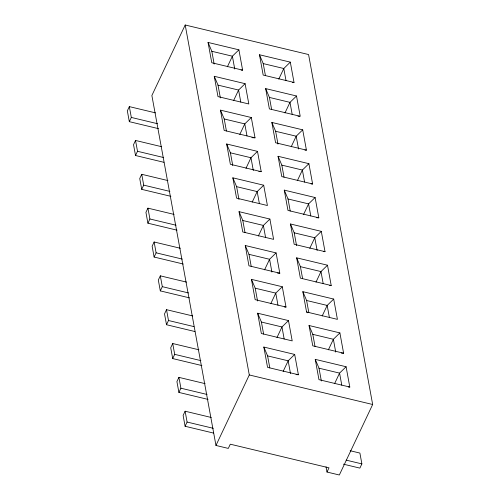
<?xml version="1.0" encoding="UTF-8"?>
<svg xmlns="http://www.w3.org/2000/svg" width="500" height="500" viewBox="0 0 500 500"><rect width="100%" height="100%" fill="white"/><g stroke="black" fill="none" stroke-linecap="round" stroke-linejoin="round"><path stroke-width="0.75" d="M155.506 112.875L129.331 106.613L127.338 110.831L129.319 121.662L158.481 128.644M129.319 121.662L131.319 117.438L129.331 106.613M185.2 25L151.875 95.506L215.963 445.456L228.3 448.413L230.294 444.194L328.994 467.825L327 472.044L339.338 475L372.663 404.494L308.581 54.544L185.2 25L249.288 374.956L215.963 445.456M161.7 146.719L135.531 140.456L133.537 144.675L135.519 155.506L163.931 162.312M135.519 155.506L137.513 151.287L135.531 140.456M167.9 180.569L141.731 174.3L139.731 178.519L141.719 189.35L170.875 196.331M141.719 189.35L143.713 185.131L141.731 174.3M174.094 214.412L147.925 208.144L145.931 212.369L147.912 223.194L177.075 230.181M147.912 223.194L149.906 218.975L147.925 208.144M227.387 66.787L232.387 56.206L238.9 49.831L208.056 42.444L211.775 62.75L242.619 70.138L238.9 49.831M180.294 248.256L154.125 241.988L152.131 246.213L154.113 257.044L183.275 264.025M154.113 257.044L156.106 252.819L154.125 241.988M233.581 100.631L238.581 90.05L245.1 83.675L214.256 76.294L217.975 96.6L248.819 103.981L245.1 83.675M186.494 282.1L160.319 275.837L158.325 280.056L160.306 290.887L189.469 297.869M160.306 290.887L162.306 286.663L160.319 275.837M239.781 134.475L244.781 123.894L251.3 117.519L220.456 110.138L224.175 130.444L255.019 137.825L251.3 117.519M192.688 315.944L166.519 309.681L164.525 313.9L166.506 324.731L194.919 331.538M278.794 79.094L283.794 68.513L290.306 62.138L259.462 54.756L263.181 75.062L294.025 82.444L290.306 62.138M166.506 324.731L168.5 320.513L166.519 309.681M245.981 168.319L250.981 157.744L257.494 151.369L226.65 143.981L230.369 164.288L261.212 171.675L257.494 151.369M198.888 349.787L172.719 343.525L170.719 347.744L172.706 358.575L201.869 365.556M284.988 112.938L289.988 102.362L296.506 95.988L265.663 88.6L269.381 108.906L300.225 116.294L296.506 95.988M172.706 358.575L174.7 354.356L172.719 343.525M252.175 202.162L257.175 191.588L263.694 185.212L232.85 177.825L236.569 198.131L267.413 205.519L263.694 185.212M205.087 383.638L178.912 377.369L176.919 381.594L178.9 392.419L208.062 399.406M291.188 146.781L296.188 136.206L302.706 129.831L271.863 122.444L275.581 142.75L306.425 150.137L302.706 129.831M178.9 392.419L180.9 388.2L178.912 377.369M258.375 236.006L263.375 225.431L269.894 219.056L239.044 211.669L242.763 231.975L273.606 239.363L269.894 219.056M211.281 417.481L185.113 411.213L183.119 415.438L185.1 426.269L213.512 433.069M297.387 180.631L302.387 170.05L308.9 163.675L278.056 156.287L281.775 176.594L312.619 183.981L308.9 163.675M185.1 426.269L187.094 422.044L185.113 411.213M264.569 269.856L269.575 259.275L276.087 252.9L245.244 245.512L248.962 265.825L279.806 273.206L276.087 252.9M303.581 214.475L308.581 203.894L315.1 197.519L284.256 190.131L287.975 210.444L318.819 217.825L315.1 197.519M270.769 303.7L275.769 293.119L282.288 286.744L251.444 279.363L255.162 299.669L286.006 307.05L282.288 286.744M309.781 248.319L314.781 237.738L321.3 231.363L290.456 223.981L294.175 244.288L325.019 251.669L321.3 231.363M276.969 337.544L281.969 326.962L288.481 320.588L257.638 313.206L261.356 333.512L292.2 340.9L288.481 320.588M315.981 282.162L320.981 271.581L327.494 265.206L296.65 257.825L300.369 278.131L331.213 285.519L327.494 265.206M283.163 371.388L288.163 360.812L294.681 354.438L263.837 347.05L267.556 367.356L298.4 374.744L294.681 354.438M322.175 316.006L327.175 305.431L333.694 299.056L302.85 291.669L306.569 311.975L307.575 312.8M328.375 349.85L333.375 339.275L339.888 332.9L309.044 325.513L312.762 345.819L343.606 353.206L339.888 332.9M334.569 383.7L339.569 373.119L346.087 366.744L315.244 359.356L318.962 379.663L349.806 387.05L346.087 366.744M350.175 450.737L359.894 453.062L361.881 463.894L359.881 468.113L343.431 464.175M241.069 70.062L242.619 70.138M292.475 82.369L294.025 82.444M297.9 116.175L299.45 116.25M251.912 137.669L255.019 137.825M304.869 150.056L306.425 150.137M258.888 171.556L261.212 171.675M311.069 183.9L312.619 183.981M316.494 217.706L318.819 217.825M323.462 251.594L325.019 251.669M277.481 273.087L279.806 273.206M329.663 285.438L331.213 285.519M284.456 306.975L286.006 307.05M341.281 353.088L343.606 353.206M296.075 374.625L298.4 374.744M348.256 386.969L349.806 387.05M208.056 42.444L211.825 51.281L232.387 56.206L234.725 68.994M259.462 54.756L263.231 63.594L283.794 68.513L285.994 80.55M214.256 76.294L218.019 85.125L238.581 90.05L240.787 102.088M265.663 88.6L269.425 97.438L289.988 102.362L292.194 114.394M220.456 110.138L224.219 118.975L244.781 123.894L246.988 135.931M271.863 122.444L275.625 131.281L296.188 136.206L298.531 148.994M131.319 117.438L157.487 123.706M226.65 143.981L230.419 152.819L250.981 157.744L253.319 170.525M278.056 156.287L281.825 165.125L302.387 170.05L304.587 182.081M137.513 151.287L163.688 157.55M232.85 177.825L236.612 186.663L257.175 191.588L259.381 203.619M284.256 190.131L288.019 198.969L308.581 203.894L310.788 215.931M143.713 185.131L169.881 191.394M239.044 211.669L242.812 220.506L263.375 225.431L265.575 237.463M290.456 223.981L294.219 232.819L314.781 237.738L317.125 250.525M149.906 218.975L176.081 225.244M245.244 245.512L249.006 254.35L269.575 259.275L271.913 272.062M296.65 257.825L300.419 266.663L320.981 271.581L323.181 283.619M156.106 252.819L182.275 259.088M251.444 279.363L255.206 288.2L275.769 293.119L277.975 305.156M302.85 291.669L306.613 300.506L327.175 305.431L329.381 317.462M306.569 311.975L337.413 319.363L333.694 299.056M162.306 286.663L188.475 292.931M257.638 313.206L261.406 322.044L281.969 326.962L284.169 339M309.044 325.513L312.812 334.35L333.375 339.275L335.712 352.062M168.5 320.513L193.925 326.594M263.837 347.05L267.6 355.887L288.163 360.812L290.506 373.594M315.244 359.356L319.006 368.194L339.569 373.119L341.775 385.15M174.7 354.356L200.869 360.619M249.288 374.956L372.663 404.494M180.9 388.2L207.069 394.462M187.094 422.044L213.269 428.312M346.175 460.131L361.881 463.894M263.231 63.594L265.431 75.625M269.425 97.438L271.631 109.469M275.625 131.281L277.969 144.069M281.825 165.125L284.025 177.162M288.019 198.969L290.225 211.006M294.219 232.819L296.562 245.6M300.419 266.663L302.619 278.694M306.613 300.506L308.819 312.538M312.812 334.35L315.012 346.381M319.006 368.194L321.35 380.981M326.037 466.794L327 472.044M211.825 51.281L214.163 64.069M218.019 85.125L220.362 97.912M224.219 118.975L226.425 131.006M230.419 152.819L232.756 165.606M236.612 186.663L238.956 199.45M242.812 220.506L245.012 232.544M249.006 254.35L251.213 266.388M255.206 288.2L257.55 300.981M261.406 322.044L263.606 334.075M267.6 355.887L269.806 367.919"/></g></svg>
